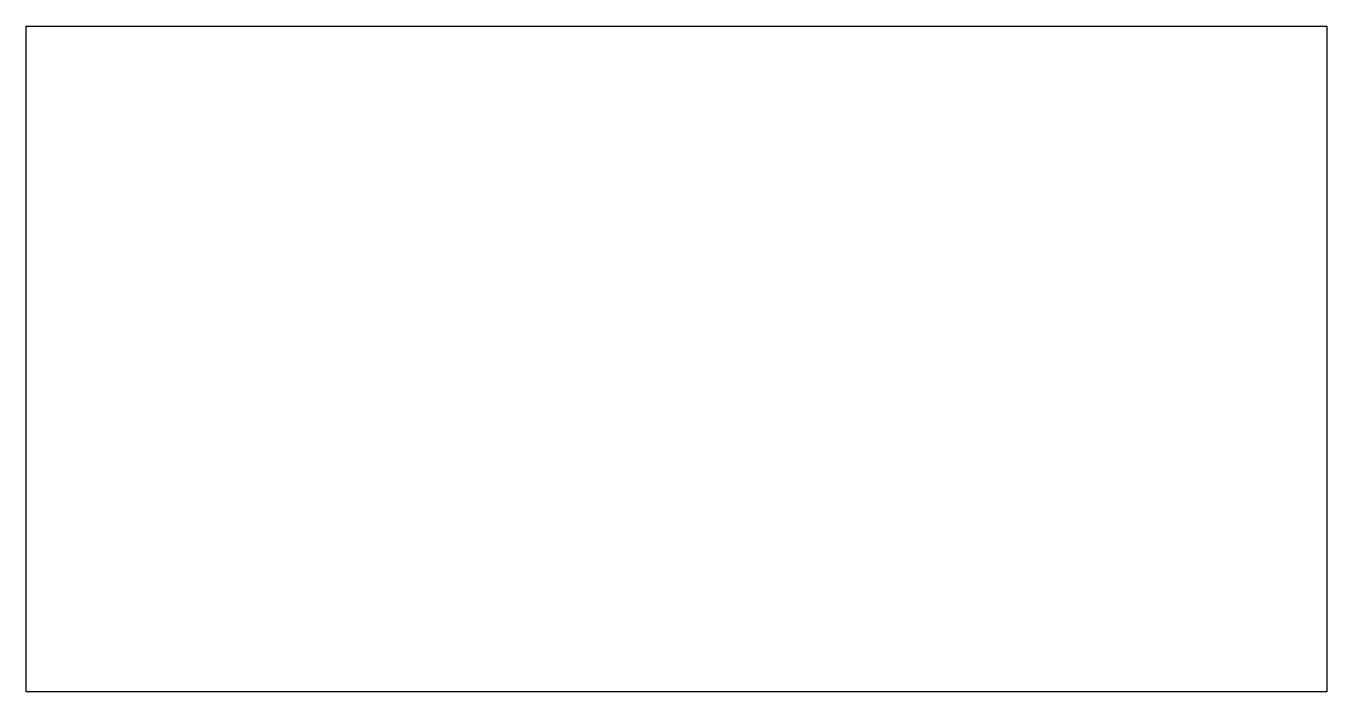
# Model space of a CAD drawing. Header units: millimetres. Extents: x -31.17 to -21.4, y -118.28 to -113.28.
import ezdxf

# ---------------------------------------------------------------- set-up
doc = ezdxf.new("R2010")
doc.units = ezdxf.units.MM
doc.layers.get('0').update_dxf_attribs({"linetype": 'CONTINUOUS'})

msp = doc.modelspace()

# ---------------------------------------------------------------- linework, layer by layer
msp.add_lwpolyline([(-31.175, -118.2751), (-31.175, -113.2751), (-21.4, -113.2751), (-21.4, -118.2751)], close=True)

doc.saveas('drawing.dxf')
